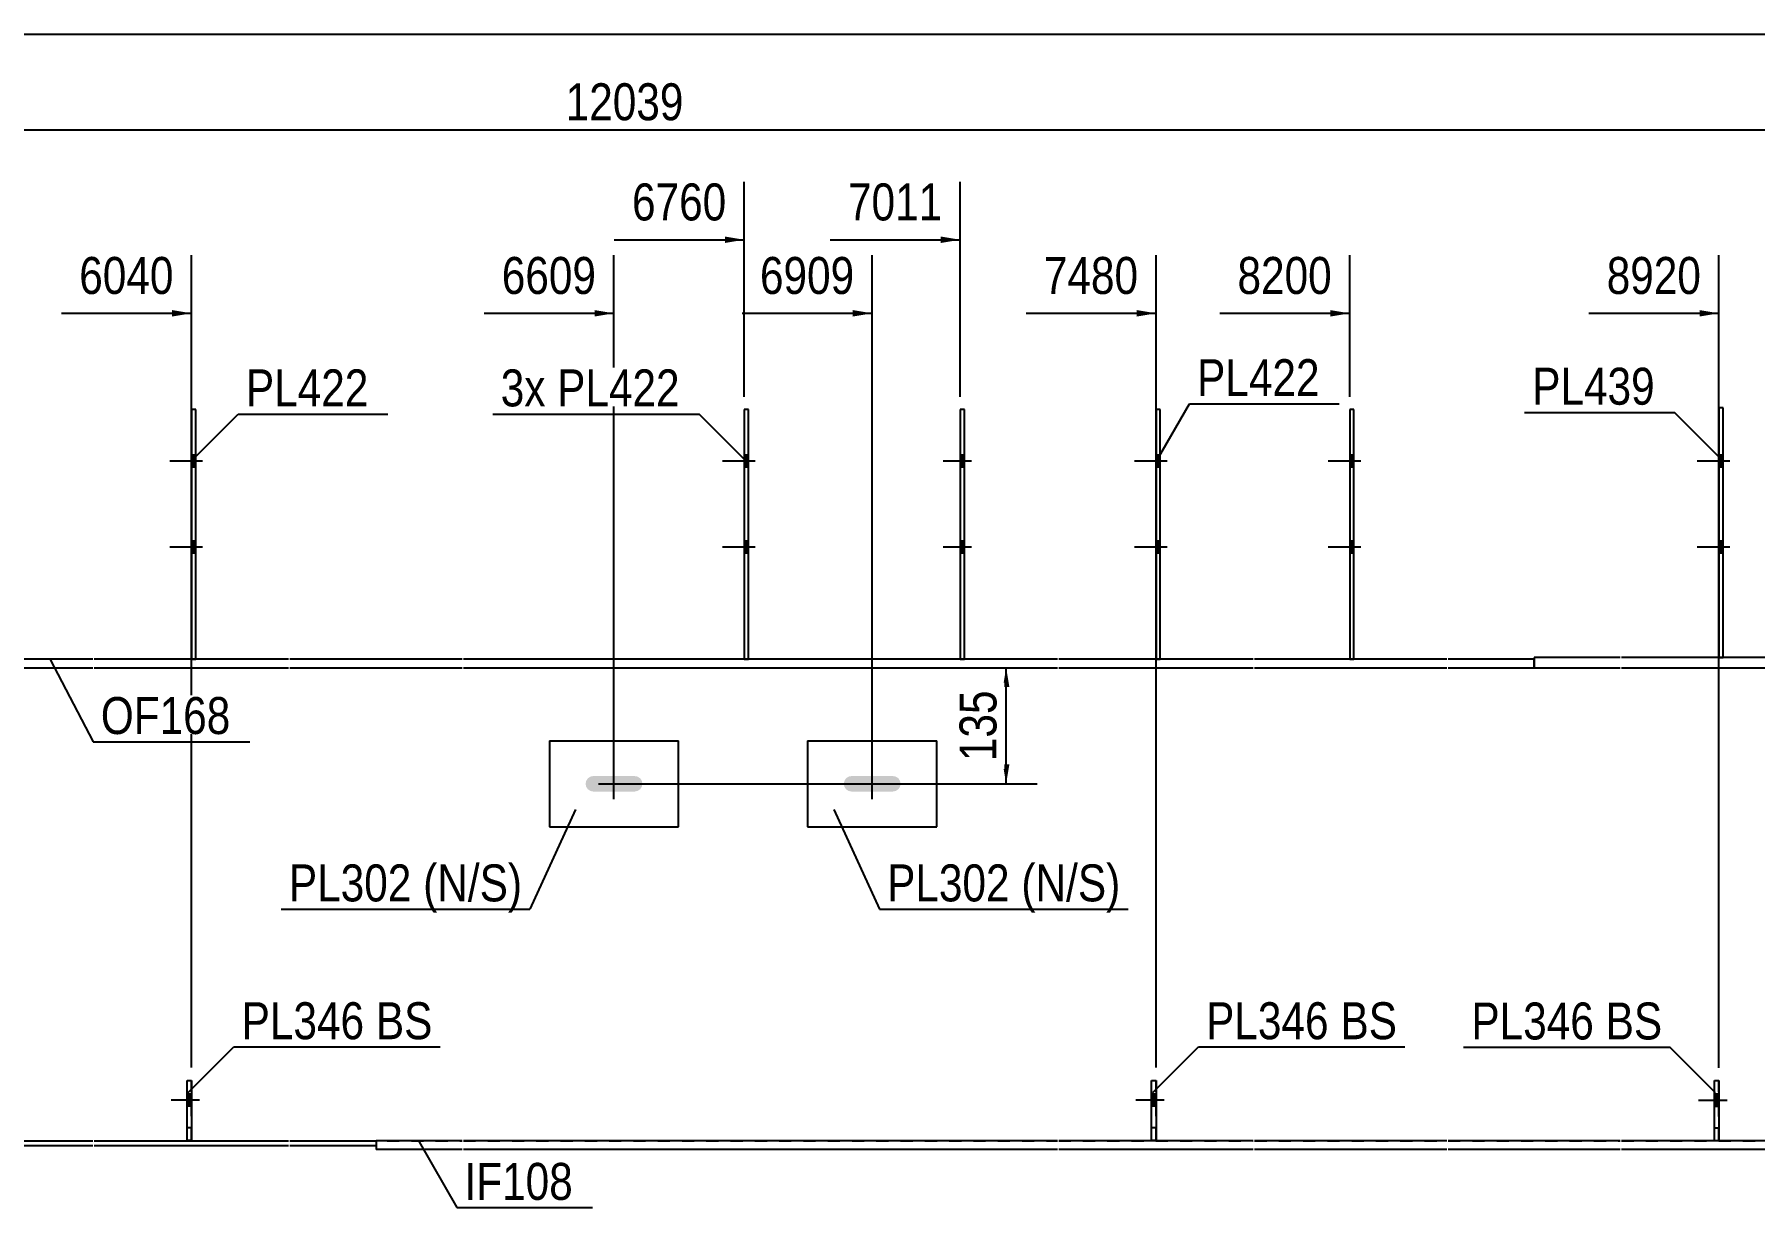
# Model space of a CAD drawing. Header units: millimetres. Extents: x -17 to 386, y -210 to 67.
# Drawn here: x 133.1 to 266.4, y -23.5 to 67.4 of the extents above; entities that cross this region are included whole.
import ezdxf

# ---------------------------------------------------------------- set-up
doc = ezdxf.new("R2010")
doc.units = ezdxf.units.MM
doc.linetypes.add('DXK_LINE_DOT1', pattern=[1.8814, 0.9407, -0.9407])
doc.linetypes.add('DXK_LINE_DOT2', pattern=[3.9198, 1.9599, -1.9599])
doc.styles.add('Arial Narrow', font='ARIALN.TTF', dxfattribs={"height": 0.2})

# ---------------------------------------------------------------- blocks, each defined once
blk = doc.blocks.new('Unknown-623557714-6463')
at = {"color": 5, "linetype": 'Continuous'}
blk.add_line((385.97, 67.4), (-14.03, 67.4), dxfattribs=at)
blk = doc.blocks.new('Part-623557714-1279 - 1214')
at = {"color": 2, "linetype": 'Continuous'}
for p, q in [((166.28, -18.33), (159.61, -18.33)), ((159.61, -18.33), (159.61, -19)), ((212.39, -18.33), (166.38, -18.33)), ((227.56, -18.33), (212.49, -18.33)), ((242.56, -18.33), (227.66, -18.33)), ((255.99, -18.33), (242.66, -18.33)), ((268.3, -18.33), (256.09, -18.33)), ((268.3, -18.33), (274.97, -18.8)), ((166.28, -19), (159.61, -19)), ((212.39, -19), (166.38, -19)), ((227.56, -19), (212.49, -19)), ((242.56, -19), (227.66, -19)), ((255.99, -19), (242.66, -19)), ((268.28, -19), (256.09, -19)), ((274.97, -19.47), (268.28, -19)), ((275.07, -19.3), (281.8, -19.77)), ((281.76, -20.44), (275.07, -19.97)), ((281.8, -19.77), (281.8, -19.77))]:
    blk.add_line(p, q, dxfattribs=at)
at = {"color": 7, "linetype": 'DXK_LINE_DOT1'}
blk.add_line((281.8, -19.77), (281.76, -20.44), dxfattribs=at)
blk = doc.blocks.new('Part-623557714-1301 - 1214')
at = {"color": 2, "linetype": 'Continuous'}
for p, q in [((219.69, -18.31), (219.69, -13.65)), ((219.69, -13.65), (220.03, -13.65)), ((220.03, -13.65), (220.03, -18.31)), ((220.03, -18.31), (219.69, -18.31))]:
    blk.add_line(p, q, dxfattribs=at)
blk = doc.blocks.new('Part-623557714-1240 - 1214')
at = {"color": 2, "linetype": 'Continuous'}
blk.add_line((84.55, 18.33), (84.55, -18.33), dxfattribs=at)
at = {"color": 7, "linetype": 'DXK_LINE_DOT1'}
for p, q in [((84.55, 18.33), (91.22, 18.33)), ((91.32, 18.33), (109.24, 18.33)), ((109.34, 18.33), (124.24, 18.33)), ((124.34, 18.33), (137.68, 18.33)), ((137.78, 18.33), (152.84, 18.33)), ((152.94, 18.33), (166.28, 18.33)), ((166.38, 18.33), (212.39, 18.33)), ((212.49, 18.33), (227.56, 18.33)), ((227.66, 18.33), (242.56, 18.33)), ((242.66, 18.33), (255.99, 18.33)), ((256.09, 18.33), (268.3, 18.33)), ((268.3, 18.33), (268.3, -18.33)), ((84.55, -18.33), (91.22, -18.33)), ((91.32, -18.33), (109.24, -18.33)), ((109.34, -18.33), (124.24, -18.33)), ((124.34, -18.33), (137.68, -18.33)), ((137.78, -18.33), (152.84, -18.33)), ((152.94, -18.33), (166.28, -18.33)), ((166.38, -18.33), (212.39, -18.33)), ((212.49, -18.33), (227.56, -18.33)), ((227.66, -18.33), (242.56, -18.33)), ((242.66, -18.33), (255.99, -18.33)), ((256.09, -18.33), (268.3, -18.33))]:
    blk.add_line(p, q, dxfattribs=at)
blk = doc.blocks.new('Part-623557714-1232 - 1214')
at = {"color": 2, "linetype": 'Continuous'}
for p, q in [((131.01, 19), (131.01, 18.33)), ((137.68, 19), (131.01, 19)), ((152.84, 19), (137.78, 19)), ((166.28, 19), (152.94, 19)), ((212.39, 19), (166.38, 19)), ((227.56, 19), (212.49, 19)), ((242.56, 19), (227.66, 19)), ((249.33, 19), (242.66, 19)), ((131.01, 18.33), (137.68, 18.33)), ((137.78, 18.33), (152.84, 18.33)), ((152.94, 18.33), (166.28, 18.33)), ((166.38, 18.33), (212.39, 18.33)), ((212.49, 18.33), (227.56, 18.33)), ((227.66, 18.33), (242.56, 18.33)), ((242.66, 18.33), (249.33, 18.33))]:
    blk.add_line(p, q, dxfattribs=at)
at = {"color": 7, "linetype": 'DXK_LINE_DOT1'}
blk.add_line((249.33, 18.33), (249.33, 19), dxfattribs=at)
blk = doc.blocks.new('Part-623557714-1305 - 1214')
at = {"color": 7, "linetype": 'DXK_LINE_DOT1'}
for p, q in [((263.29, -18.33), (263.29, -13.67)), ((263.29, -13.67), (263.63, -13.67)), ((263.63, -18.33), (263.63, -13.67)), ((263.29, -17.33), (263.63, -17.33))]:
    blk.add_line(p, q, dxfattribs=at)
blk = doc.blocks.new('Part-623557714-1234 - 1214')
at = {"color": 2, "linetype": 'Continuous'}
for p, q in [((97.98, -18.73), (97.98, -18.33)), ((97.98, -18.33), (109.24, -18.33)), ((109.34, -18.33), (124.24, -18.33)), ((124.34, -18.33), (137.68, -18.33)), ((137.78, -18.33), (152.84, -18.33)), ((152.94, -18.33), (159.61, -18.33)), ((159.61, -18.33), (159.61, -18.73)), ((109.24, -18.73), (97.98, -18.73)), ((124.24, -18.73), (109.34, -18.73)), ((137.68, -18.73), (124.34, -18.73)), ((152.84, -18.73), (137.78, -18.73)), ((159.61, -18.73), (152.94, -18.73))]:
    blk.add_line(p, q, dxfattribs=at)
blk = doc.blocks.new('Part-623557714-1298 - 1214')
at = {"color": 7, "linetype": 'DXK_LINE_DOT1'}
for p, q in [((219.69, -18.31), (219.69, -13.65)), ((219.69, -13.65), (220.03, -13.65)), ((220.03, -18.31), (220.03, -13.65)), ((219.69, -17.31), (220.03, -17.31)), ((220.03, -18.31), (219.69, -18.31))]:
    blk.add_line(p, q, dxfattribs=at)
blk = doc.blocks.new('Bolt-623557714-1362 - 1214')
at = {"color": 3, "linetype": 'DXK_LINE_DOT2'}
for p, q in [((220.66, -15.18), (218.46, -15.18)), ((220.03, -14.71), (219.69, -14.71)), ((220.03, -15.65), (219.69, -15.65))]:
    blk.add_line(p, q, dxfattribs=at)
blk = doc.blocks.new('Part-623557714-1241 - 1214')
at = {"color": 2, "linetype": 'Continuous'}
for p, q in [((249.33, 19.13), (249.33, 18.33)), ((255.99, 19.13), (249.33, 19.13)), ((274.97, 19.13), (256.09, 19.13)), ((288.47, 19.13), (275.07, 19.13)), ((303.47, 19.13), (288.57, 19.13)), ((318.64, 19.13), (303.57, 19.13)), ((333.64, 19.13), (318.74, 19.13)), ((356.49, 19.13), (333.74, 19.13)), ((356.49, 18.33), (356.49, 19.13)), ((249.33, 18.33), (255.99, 18.33)), ((256.09, 18.33), (274.97, 18.33)), ((275.07, 18.33), (288.47, 18.33)), ((288.57, 18.33), (303.47, 18.33)), ((303.57, 18.33), (318.64, 18.33)), ((318.74, 18.33), (333.64, 18.33)), ((333.74, 18.33), (356.49, 18.33))]:
    blk.add_line(p, q, dxfattribs=at)
blk = doc.blocks.new('Part-623557714-1296 - 1214')
at = {"color": 2, "linetype": 'Continuous'}
for p, q in [((205.19, 38.33), (204.86, 38.33)), ((204.86, 38.33), (204.86, 19)), ((205.19, 19), (205.19, 38.33))]:
    blk.add_line(p, q, dxfattribs=at)
at = {"color": 7, "linetype": 'DXK_LINE_DOT1'}
blk.add_line((204.86, 19), (205.19, 19), dxfattribs=at)
blk = doc.blocks.new('Bolt-623557714-1360 - 1214')
at = {"linetype": 'Continuous'}
for points in [[(205.19, 33.87), (205.19, 34.8), (204.86, 34.8), (204.86, 33.87)], [(205.19, 33.87), (205.19, 34.8), (204.86, 34.8), (204.86, 33.87)], [(205.19, 27.2), (205.19, 28.13), (204.86, 28.13), (204.86, 27.2)], [(205.19, 27.2), (205.19, 28.13), (204.86, 28.13), (204.86, 27.2)]]:
    blk.add_hatch(color=3, dxfattribs=at).paths.add_polyline_path(points)
at = {"color": 3, "linetype": 'Continuous'}
for p, q in [((205.19, 34.8), (204.86, 34.8)), ((205.19, 34.8), (204.86, 34.8)), ((205.73, 34.33), (203.53, 34.33)), ((205.73, 34.33), (203.53, 34.33)), ((205.19, 33.87), (204.86, 33.87)), ((205.19, 33.87), (204.86, 33.87)), ((205.19, 28.13), (204.86, 28.13)), ((205.19, 28.13), (204.86, 28.13)), ((205.73, 27.67), (203.53, 27.67)), ((205.73, 27.67), (203.53, 27.67)), ((205.19, 27.2), (204.86, 27.2)), ((205.19, 27.2), (204.86, 27.2))]:
    blk.add_line(p, q, dxfattribs=at)
blk = doc.blocks.new('Part-623557714-1258 - 1214')
at = {"color": 2, "linetype": 'Continuous'}
for p, q in [((193.04, 12.67), (203.04, 12.67)), ((193.04, 12.67), (193.04, 6)), ((203.04, 6), (203.04, 12.67)), ((193.04, 6), (203.04, 6))]:
    blk.add_line(p, q, dxfattribs=at)
blk = doc.blocks.new('Part-623557714-1259 - 1214')
at = {"color": 2, "linetype": 'Continuous'}
for p, q in [((173.04, 12.67), (183.04, 12.67)), ((173.04, 12.67), (173.04, 6)), ((183.04, 6), (183.04, 12.67)), ((173.04, 6), (183.04, 6))]:
    blk.add_line(p, q, dxfattribs=at)
blk = doc.blocks.new('Part-623557714-1270 - 1214')
at = {"color": 2, "linetype": 'Continuous'}
for p, q in [((145.64, 38.33), (145.31, 38.33)), ((145.31, 38.33), (145.31, 19)), ((145.64, 19), (145.64, 38.33))]:
    blk.add_line(p, q, dxfattribs=at)
at = {"color": 7, "linetype": 'DXK_LINE_DOT1'}
blk.add_line((145.31, 19), (145.64, 19), dxfattribs=at)
blk = doc.blocks.new('Bolt-623557714-1320 - 1214')
at = {"linetype": 'Continuous'}
blk.add_hatch(color=3, dxfattribs=at).paths.add_polyline_path([(200.07, 8.91), (200.2, 9.1), (200.24, 9.33), (200.2, 9.56), (200.07, 9.76), (199.87, 9.89), (199.64, 9.93), (196.44, 9.93), (196.21, 9.89), (196.02, 9.76), (195.89, 9.56), (195.84, 9.33), (195.89, 9.1), (196.02, 8.91), (196.21, 8.78), (196.44, 8.73), (199.64, 8.73), (199.87, 8.78)])
at = {"color": 3, "linetype": 'Continuous'}
for p, q in [((196.84, 9.33), (199.24, 9.33)), ((198.04, 8.13), (198.04, 10.53))]:
    blk.add_line(p, q, dxfattribs=at)
blk = doc.blocks.new('Part-623557714-1273 - 1214')
at = {"color": 2, "linetype": 'Continuous'}
for p, q in [((235.36, 38.33), (235.03, 38.33)), ((235.03, 38.33), (235.03, 19)), ((235.36, 19), (235.36, 38.33))]:
    blk.add_line(p, q, dxfattribs=at)
at = {"color": 7, "linetype": 'DXK_LINE_DOT1'}
blk.add_line((235.03, 19), (235.36, 19), dxfattribs=at)
blk = doc.blocks.new('Bolt-623557714-1339 - 1214')
at = {"linetype": 'Continuous'}
for points in [[(145.64, 33.87), (145.64, 34.8), (145.31, 34.8), (145.31, 33.87)], [(145.64, 33.87), (145.64, 34.8), (145.31, 34.8), (145.31, 33.87)], [(145.64, 27.2), (145.64, 28.13), (145.31, 28.13), (145.31, 27.2)], [(145.64, 27.2), (145.64, 28.13), (145.31, 28.13), (145.31, 27.2)]]:
    blk.add_hatch(color=3, dxfattribs=at).paths.add_polyline_path(points)
at = {"color": 3, "linetype": 'Continuous'}
for p, q in [((145.64, 34.8), (145.31, 34.8)), ((145.64, 34.8), (145.31, 34.8)), ((146.18, 34.33), (143.64, 34.33)), ((146.18, 34.33), (143.64, 34.33)), ((145.64, 33.87), (145.31, 33.87)), ((145.64, 33.87), (145.31, 33.87)), ((145.64, 28.13), (145.31, 28.13)), ((145.64, 28.13), (145.31, 28.13)), ((146.18, 27.67), (143.64, 27.67)), ((146.18, 27.67), (143.64, 27.67)), ((145.64, 27.2), (145.31, 27.2)), ((145.64, 27.2), (145.31, 27.2))]:
    blk.add_line(p, q, dxfattribs=at)
blk = doc.blocks.new('Bolt-623557714-1346 - 1214')
at = {"color": 3, "linetype": 'DXK_LINE_DOT2'}
for p, q in [((145.94, -15.18), (143.74, -15.18)), ((145.31, -14.71), (144.98, -14.71)), ((145.31, -15.65), (144.98, -15.65))]:
    blk.add_line(p, q, dxfattribs=at)
blk = doc.blocks.new('Part-623557714-1282 - 1214')
at = {"color": 7, "linetype": 'DXK_LINE_DOT1'}
for p, q in [((144.98, -18.31), (144.98, -13.65)), ((144.98, -13.65), (145.31, -13.65)), ((145.31, -18.31), (145.31, -13.65)), ((144.98, -17.31), (145.31, -17.31)), ((145.31, -18.31), (144.98, -18.31))]:
    blk.add_line(p, q, dxfattribs=at)
blk = doc.blocks.new('Bolt-623557714-1349 - 1214')
at = {"linetype": 'Continuous'}
blk.add_hatch(color=3, dxfattribs=at).paths.add_polyline_path([(145.31, -15.65), (145.31, -14.71), (144.98, -14.71), (144.98, -15.65)])
at = {"color": 3, "linetype": 'Continuous'}
for p, q in [((145.94, -15.18), (143.74, -15.18)), ((145.31, -14.71), (144.98, -14.71)), ((145.31, -15.65), (144.98, -15.65))]:
    blk.add_line(p, q, dxfattribs=at)
blk = doc.blocks.new('Part-623557714-1285 - 1214')
at = {"color": 2, "linetype": 'Continuous'}
for p, q in [((144.98, -18.31), (144.98, -13.65)), ((144.98, -13.65), (145.31, -13.65)), ((145.31, -13.65), (145.31, -18.31)), ((145.31, -18.31), (144.98, -18.31))]:
    blk.add_line(p, q, dxfattribs=at)
blk = doc.blocks.new('Bolt-623557714-1358 - 1214')
at = {"linetype": 'Continuous'}
for points in [[(188.46, 33.87), (188.46, 34.8), (188.13, 34.8), (188.13, 33.87)], [(188.46, 33.87), (188.46, 34.8), (188.13, 34.8), (188.13, 33.87)], [(188.46, 27.2), (188.46, 28.13), (188.13, 28.13), (188.13, 27.2)], [(188.46, 27.2), (188.46, 28.13), (188.13, 28.13), (188.13, 27.2)]]:
    blk.add_hatch(color=3, dxfattribs=at).paths.add_polyline_path(points)
at = {"color": 3, "linetype": 'Continuous'}
for p, q in [((188.46, 34.8), (188.13, 34.8)), ((188.46, 34.8), (188.13, 34.8)), ((188.99, 34.33), (186.46, 34.33)), ((188.99, 34.33), (186.46, 34.33)), ((188.46, 33.87), (188.13, 33.87)), ((188.46, 33.87), (188.13, 33.87)), ((188.46, 28.13), (188.13, 28.13)), ((188.46, 28.13), (188.13, 28.13)), ((188.99, 27.67), (186.46, 27.67)), ((188.99, 27.67), (186.46, 27.67)), ((188.46, 27.2), (188.13, 27.2)), ((188.46, 27.2), (188.13, 27.2))]:
    blk.add_line(p, q, dxfattribs=at)
blk = doc.blocks.new('Part-623557714-1294 - 1214')
at = {"color": 2, "linetype": 'Continuous'}
for p, q in [((188.46, 38.33), (188.13, 38.33)), ((188.13, 38.33), (188.13, 19)), ((188.46, 19), (188.46, 38.33))]:
    blk.add_line(p, q, dxfattribs=at)
at = {"color": 7, "linetype": 'DXK_LINE_DOT1'}
blk.add_line((188.13, 19), (188.46, 19), dxfattribs=at)
blk = doc.blocks.new('Part-623557714-1297 - 1214')
at = {"color": 2, "linetype": 'Continuous'}
for p, q in [((220.36, 38.33), (220.03, 38.33)), ((220.03, 38.33), (220.03, 19)), ((220.36, 19), (220.36, 38.33))]:
    blk.add_line(p, q, dxfattribs=at)
at = {"color": 7, "linetype": 'DXK_LINE_DOT1'}
blk.add_line((220.03, 19), (220.36, 19), dxfattribs=at)
blk = doc.blocks.new('Part-623557714-1304 - 1214')
at = {"color": 2, "linetype": 'Continuous'}
for p, q in [((263.96, 38.47), (263.63, 38.47)), ((263.63, 38.47), (263.63, 19.13)), ((263.96, 19.13), (263.96, 38.47))]:
    blk.add_line(p, q, dxfattribs=at)
at = {"color": 7, "linetype": 'DXK_LINE_DOT1'}
blk.add_line((263.63, 19.13), (263.96, 19.13), dxfattribs=at)
blk = doc.blocks.new('Part-623557714-1308 - 1214')
at = {"color": 2, "linetype": 'Continuous'}
for p, q in [((263.29, -18.33), (263.29, -13.67)), ((263.29, -13.67), (263.63, -13.67)), ((263.63, -13.67), (263.63, -18.33))]:
    blk.add_line(p, q, dxfattribs=at)
blk = doc.blocks.new('Bolt-623557714-1321 - 1214')
at = {"linetype": 'Continuous'}
blk.add_hatch(color=3, dxfattribs=at).paths.add_polyline_path([(180.07, 8.91), (180.2, 9.1), (180.24, 9.33), (180.2, 9.56), (180.07, 9.76), (179.87, 9.89), (179.64, 9.93), (176.44, 9.93), (176.21, 9.89), (176.02, 9.76), (175.89, 9.56), (175.84, 9.33), (175.89, 9.1), (176.02, 8.91), (176.21, 8.78), (176.44, 8.73), (179.64, 8.73), (179.87, 8.78)])
at = {"color": 3, "linetype": 'Continuous'}
for p, q in [((176.84, 9.33), (179.24, 9.33)), ((178.04, 8.13), (178.04, 10.53))]:
    blk.add_line(p, q, dxfattribs=at)
blk = doc.blocks.new('Bolt-623557714-1342 - 1214')
at = {"linetype": 'Continuous'}
for points in [[(235.36, 33.87), (235.36, 34.8), (235.03, 34.8), (235.03, 33.87)], [(235.36, 33.87), (235.36, 34.8), (235.03, 34.8), (235.03, 33.87)], [(235.36, 27.2), (235.36, 28.13), (235.03, 28.13), (235.03, 27.2)], [(235.36, 27.2), (235.36, 28.13), (235.03, 28.13), (235.03, 27.2)]]:
    blk.add_hatch(color=3, dxfattribs=at).paths.add_polyline_path(points)
at = {"color": 3, "linetype": 'Continuous'}
for p, q in [((235.36, 34.8), (235.03, 34.8)), ((235.36, 34.8), (235.03, 34.8)), ((235.89, 34.33), (233.36, 34.33)), ((235.89, 34.33), (233.36, 34.33)), ((235.36, 33.87), (235.03, 33.87)), ((235.36, 33.87), (235.03, 33.87)), ((235.36, 28.13), (235.03, 28.13)), ((235.36, 28.13), (235.03, 28.13)), ((235.89, 27.67), (233.36, 27.67)), ((235.89, 27.67), (233.36, 27.67)), ((235.36, 27.2), (235.03, 27.2)), ((235.36, 27.2), (235.03, 27.2))]:
    blk.add_line(p, q, dxfattribs=at)
blk = doc.blocks.new('Bolt-623557714-1361 - 1214')
at = {"linetype": 'Continuous'}
for points in [[(220.36, 33.87), (220.36, 34.8), (220.03, 34.8), (220.03, 33.87)], [(220.36, 33.87), (220.36, 34.8), (220.03, 34.8), (220.03, 33.87)], [(220.36, 27.2), (220.36, 28.13), (220.03, 28.13), (220.03, 27.2)], [(220.36, 27.2), (220.36, 28.13), (220.03, 28.13), (220.03, 27.2)]]:
    blk.add_hatch(color=3, dxfattribs=at).paths.add_polyline_path(points)
at = {"color": 3, "linetype": 'Continuous'}
for p, q in [((220.36, 34.8), (220.03, 34.8)), ((220.36, 34.8), (220.03, 34.8)), ((220.89, 34.33), (218.36, 34.33)), ((220.89, 34.33), (218.36, 34.33)), ((220.36, 33.87), (220.03, 33.87)), ((220.36, 33.87), (220.03, 33.87)), ((220.36, 28.13), (220.03, 28.13)), ((220.36, 28.13), (220.03, 28.13)), ((220.89, 27.67), (218.36, 27.67)), ((220.89, 27.67), (218.36, 27.67)), ((220.36, 27.2), (220.03, 27.2)), ((220.36, 27.2), (220.03, 27.2))]:
    blk.add_line(p, q, dxfattribs=at)
blk = doc.blocks.new('Bolt-623557714-1365 - 1214')
at = {"linetype": 'Continuous'}
blk.add_hatch(color=3, dxfattribs=at).paths.add_polyline_path([(220.03, -15.65), (220.03, -14.71), (219.69, -14.71), (219.69, -15.65)])
at = {"color": 3, "linetype": 'Continuous'}
for p, q in [((220.66, -15.18), (218.46, -15.18)), ((220.03, -14.71), (219.69, -14.71)), ((220.03, -15.65), (219.69, -15.65))]:
    blk.add_line(p, q, dxfattribs=at)
blk = doc.blocks.new('Bolt-623557714-1368 - 1214')
at = {"linetype": 'Continuous'}
for points in [[(263.96, 33.87), (263.96, 34.8), (263.63, 34.8), (263.63, 33.87)], [(263.96, 33.87), (263.96, 34.8), (263.63, 34.8), (263.63, 33.87)], [(263.96, 27.2), (263.96, 28.13), (263.63, 28.13), (263.63, 27.2)], [(263.96, 27.2), (263.96, 28.13), (263.63, 28.13), (263.63, 27.2)]]:
    blk.add_hatch(color=3, dxfattribs=at).paths.add_polyline_path(points)
at = {"color": 3, "linetype": 'Continuous'}
for p, q in [((263.96, 34.8), (263.63, 34.8)), ((263.96, 34.8), (263.63, 34.8)), ((264.49, 34.33), (261.96, 34.33)), ((264.49, 34.33), (261.96, 34.33)), ((263.96, 33.87), (263.63, 33.87)), ((263.96, 33.87), (263.63, 33.87)), ((263.96, 28.13), (263.63, 28.13)), ((263.96, 28.13), (263.63, 28.13)), ((264.49, 27.67), (261.96, 27.67)), ((264.49, 27.67), (261.96, 27.67)), ((263.96, 27.2), (263.63, 27.2)), ((263.96, 27.2), (263.63, 27.2))]:
    blk.add_line(p, q, dxfattribs=at)
blk = doc.blocks.new('Bolt-623557714-1369 - 1214')
at = {"color": 3, "linetype": 'DXK_LINE_DOT2'}
for p, q in [((264.26, -15.2), (262.06, -15.2)), ((263.63, -14.73), (263.29, -14.73)), ((263.63, -15.67), (263.29, -15.67))]:
    blk.add_line(p, q, dxfattribs=at)
blk = doc.blocks.new('Bolt-623557714-1372 - 1214')
at = {"linetype": 'Continuous'}
blk.add_hatch(color=3, dxfattribs=at).paths.add_polyline_path([(263.63, -15.67), (263.63, -14.73), (263.29, -14.73), (263.29, -15.67)])
at = {"color": 3, "linetype": 'Continuous'}
for p, q in [((264.26, -15.2), (262.06, -15.2)), ((263.63, -14.73), (263.29, -14.73)), ((263.63, -15.67), (263.29, -15.67))]:
    blk.add_line(p, q, dxfattribs=at)
blk = doc.blocks.new('StraightDimension-623557714-11534 - 1214')
at = {"linetype": 'Continuous'}
blk.add_hatch(color=7, dxfattribs=at).paths.add_polyline_path([(203.36, 51.74), (204.86, 51.49), (203.36, 51.24)])
at = {"color": 7, "linetype": 'Continuous'}
for p, q in [((204.86, 39.33), (204.86, 55.99)), ((194.8, 51.49), (204.86, 51.49))]:
    blk.add_line(p, q, dxfattribs=at)
at = {"color": 0}
blk.add_wipeout([(204.08, 52.39), (204.08, 56.59), (195.57, 56.59), (195.57, 52.39)], dxfattribs=at)
at = {"color": 3, "style": 'Arial Narrow'}
blk.add_text('7011', height=2.863, dxfattribs=at).set_placement((196.17, 52.99))
blk = doc.blocks.new('StraightDimension-623557714-11537 - 1214')
at = {"linetype": 'Continuous'}
blk.add_hatch(color=7, dxfattribs=at).paths.add_polyline_path([(176.54, 46.04), (178.04, 45.79), (176.54, 45.54)])
at = {"color": 7, "linetype": 'Continuous'}
for p, q in [((178.04, 10.33), (178.04, 50.29)), ((167.98, 45.79), (178.04, 45.79))]:
    blk.add_line(p, q, dxfattribs=at)
at = {"color": 0}
blk.add_wipeout([(177.27, 46.69), (177.27, 50.89), (168.75, 50.89), (168.75, 46.69)], dxfattribs=at)
at = {"color": 3, "style": 'Arial Narrow'}
blk.add_text('6609', height=2.863, dxfattribs=at).set_placement((169.35, 47.29))
blk = doc.blocks.new('StraightDimension-623557714-11535 - 1214')
at = {"linetype": 'Continuous'}
blk.add_hatch(color=7, dxfattribs=at).paths.add_polyline_path([(196.54, 46.04), (198.04, 45.79), (196.54, 45.54)])
at = {"color": 7, "linetype": 'Continuous'}
for p, q in [((198.04, 10.33), (198.04, 50.29)), ((187.98, 45.79), (198.04, 45.79))]:
    blk.add_line(p, q, dxfattribs=at)
at = {"color": 0}
blk.add_wipeout([(197.27, 46.69), (197.27, 50.89), (188.75, 50.89), (188.75, 46.69)], dxfattribs=at)
at = {"color": 3, "style": 'Arial Narrow'}
blk.add_text('6909', height=2.863, dxfattribs=at).set_placement((189.35, 47.29))
blk = doc.blocks.new('StraightDimension-623557714-8209 - 1214')
at = {"color": 7, "linetype": 'Continuous'}
blk.add_line((-1.33, 60), (359.06, 60), dxfattribs=at)
at = {"color": 0}
blk.add_wipeout([(184.04, 60.15), (184.04, 64.35), (173.7, 64.35), (173.7, 60.15)], dxfattribs=at)
at = {"color": 3, "style": 'Arial Narrow'}
blk.add_text('12039', height=2.863, dxfattribs=at).set_placement((174.3, 60.75))
blk = doc.blocks.new('StraightDimension-623557714-11531 - 1214')
at = {"linetype": 'Continuous'}
blk.add_hatch(color=7, dxfattribs=at).paths.add_polyline_path([(262.13, 46.04), (263.63, 45.79), (262.13, 45.54)])
at = {"color": 7, "linetype": 'Continuous'}
for p, q in [((263.63, -12.67), (263.63, 50.29)), ((253.56, 45.79), (263.63, 45.79))]:
    blk.add_line(p, q, dxfattribs=at)
at = {"color": 0}
blk.add_wipeout([(262.85, 46.69), (262.85, 50.89), (254.34, 50.89), (254.34, 46.69)], dxfattribs=at)
at = {"color": 3, "style": 'Arial Narrow'}
blk.add_text('8920', height=2.863, dxfattribs=at).set_placement((254.94, 47.29))
blk = doc.blocks.new('StraightDimension-623557714-11532 - 1214')
at = {"linetype": 'Continuous'}
blk.add_hatch(color=7, dxfattribs=at).paths.add_polyline_path([(233.53, 46.04), (235.03, 45.79), (233.53, 45.54)])
at = {"color": 7, "linetype": 'Continuous'}
for p, q in [((235.03, 39.33), (235.03, 50.29)), ((224.96, 45.79), (235.03, 45.79))]:
    blk.add_line(p, q, dxfattribs=at)
at = {"color": 0}
blk.add_wipeout([(234.25, 46.69), (234.25, 50.89), (225.74, 50.89), (225.74, 46.69)], dxfattribs=at)
at = {"color": 3, "style": 'Arial Narrow'}
blk.add_text('8200', height=2.863, dxfattribs=at).set_placement((226.34, 47.29))
blk = doc.blocks.new('StraightDimension-623557714-11533 - 1214')
at = {"linetype": 'Continuous'}
blk.add_hatch(color=7, dxfattribs=at).paths.add_polyline_path([(218.53, 46.04), (220.03, 45.79), (218.53, 45.54)])
at = {"color": 7, "linetype": 'Continuous'}
for p, q in [((220.03, -12.65), (220.03, 50.29)), ((209.96, 45.79), (220.03, 45.79))]:
    blk.add_line(p, q, dxfattribs=at)
at = {"color": 0}
blk.add_wipeout([(219.25, 46.69), (219.25, 50.89), (210.74, 50.89), (210.74, 46.69)], dxfattribs=at)
at = {"color": 3, "style": 'Arial Narrow'}
blk.add_text('7480', height=2.863, dxfattribs=at).set_placement((211.34, 47.29))
blk = doc.blocks.new('StraightDimension-623557714-11536 - 1214')
at = {"linetype": 'Continuous'}
blk.add_hatch(color=7, dxfattribs=at).paths.add_polyline_path([(186.63, 51.74), (188.13, 51.49), (186.63, 51.24)])
at = {"color": 7, "linetype": 'Continuous'}
for p, q in [((188.13, 39.33), (188.13, 55.99)), ((178.06, 51.49), (188.13, 51.49))]:
    blk.add_line(p, q, dxfattribs=at)
at = {"color": 0}
blk.add_wipeout([(187.35, 52.39), (187.35, 56.59), (178.84, 56.59), (178.84, 52.39)], dxfattribs=at)
at = {"color": 3, "style": 'Arial Narrow'}
blk.add_text('6760', height=2.863, dxfattribs=at).set_placement((179.44, 52.99))
blk = doc.blocks.new('StraightDimension-623557714-11538 - 1214')
at = {"linetype": 'Continuous'}
blk.add_hatch(color=7, dxfattribs=at).paths.add_polyline_path([(143.81, 46.04), (145.31, 45.79), (143.81, 45.54)])
at = {"color": 7, "linetype": 'Continuous'}
for p, q in [((145.31, -12.65), (145.31, 50.29)), ((135.25, 45.79), (145.31, 45.79))]:
    blk.add_line(p, q, dxfattribs=at)
at = {"color": 0}
blk.add_wipeout([(144.53, 46.69), (144.53, 50.89), (136.02, 50.89), (136.02, 46.69)], dxfattribs=at)
at = {"color": 3, "style": 'Arial Narrow'}
blk.add_text('6040', height=2.863, dxfattribs=at).set_placement((136.62, 47.29))
blk = doc.blocks.new('StraightDimension-623557714-11929 - 1214')
at = {"linetype": 'Continuous'}
for points in [[(208.17, 16.83), (208.42, 18.33), (208.67, 16.83)], [(208.67, 10.83), (208.42, 9.33), (208.17, 10.83)]]:
    blk.add_hatch(color=7, dxfattribs=at).paths.add_polyline_path(points)
at = {"color": 7, "linetype": 'Continuous'}
for p, q in [((204.17, 18.33), (210.82, 18.33)), ((208.42, 9.33), (208.42, 18.33)), ((179.04, 9.33), (210.82, 9.33))]:
    blk.add_line(p, q, dxfattribs=at)
at = {"color": 0}
blk.add_wipeout([(208.27, 17.18), (204.07, 17.18), (204.07, 10.49), (208.27, 10.49)], dxfattribs=at)
at = {"color": 3, "style": 'Arial Narrow'}
blk.add_text('135', height=2.863, rotation=90.0002, dxfattribs=at).set_placement((207.67, 11.09))
blk = doc.blocks.new('MarkSet-623557714-6987 - 1214')
at = {"color": 0}
for points in [[(158.7, -10.46), (158.7, -7.46), (149.2, -7.46), (149.2, -10.46)], [(163.98, -10.46), (163.98, -7.46), (159.6, -7.46), (159.6, -10.46)]]:
    blk.add_wipeout(points, dxfattribs=at)
for points in [[(158.7, -10.46), (158.7, -7.46), (149.2, -7.46), (149.2, -10.46)], [(163.98, -10.46), (163.98, -7.46), (159.6, -7.46), (159.6, -10.46)]]:
    blk.add_wipeout(points, dxfattribs=at)
at = {"color": 7, "linetype": 'Continuous'}
for p, q in [((145.06, -14.6), (148.6, -11.06)), ((148.6, -11.06), (164.58, -11.06))]:
    blk.add_line(p, q, dxfattribs=at)
at = {"color": 3, "style": 'Arial Narrow'}
for s, p in [('PL346', (149.2, -10.46)), ('BS', (159.6, -10.46))]:
    blk.add_text(s, height=2.863, dxfattribs=at).set_placement(p)
blk = doc.blocks.new('MarkSet-623557714-6998 - 1214')
at = {"color": 0}
for points in [[(233.42, -10.46), (233.42, -7.46), (223.91, -7.46), (223.91, -10.46)], [(238.7, -10.46), (238.7, -7.46), (234.32, -7.46), (234.32, -10.46)]]:
    blk.add_wipeout(points, dxfattribs=at)
for points in [[(233.42, -10.46), (233.42, -7.46), (223.91, -7.46), (223.91, -10.46)], [(238.7, -10.46), (238.7, -7.46), (234.32, -7.46), (234.32, -10.46)]]:
    blk.add_wipeout(points, dxfattribs=at)
at = {"color": 7, "linetype": 'Continuous'}
for p, q in [((219.78, -14.6), (223.31, -11.06)), ((223.31, -11.06), (239.3, -11.06))]:
    blk.add_line(p, q, dxfattribs=at)
at = {"color": 3, "style": 'Arial Narrow'}
for s, p in [('PL346', (223.91, -10.46)), ('BS', (234.32, -10.46))]:
    blk.add_text(s, height=2.863, dxfattribs=at).set_placement(p)
blk = doc.blocks.new('MarkSet-623557714-7009 - 1214')
at = {"color": 0}
for points in [[(253.96, -10.48), (253.96, -7.48), (244.46, -7.48), (244.46, -10.48)], [(259.24, -10.48), (259.24, -7.48), (254.86, -7.48), (254.86, -10.48)]]:
    blk.add_wipeout(points, dxfattribs=at)
for points in [[(253.96, -10.48), (253.96, -7.48), (244.46, -7.48), (244.46, -10.48)], [(259.24, -10.48), (259.24, -7.48), (254.86, -7.48), (254.86, -10.48)]]:
    blk.add_wipeout(points, dxfattribs=at)
at = {"color": 7, "linetype": 'Continuous'}
for p in [(243.86, -11.08), (263.38, -14.62)]:
    blk.add_line(p, (259.84, -11.08), dxfattribs=at)
at = {"color": 3, "style": 'Arial Narrow'}
for s, p in [('PL346', (244.46, -10.48)), ('BS', (254.86, -10.48))]:
    blk.add_text(s, height=2.863, dxfattribs=at).set_placement(p)
blk = doc.blocks.new('MarkSet-623557714-7023 - 1214')
at = {"color": 7, "linetype": 'Continuous'}
blk.add_line((188.18, 34.44), (184.64, 37.98), dxfattribs=at)
at = {"color": 0}
for points in [[(172.74, 38.58), (172.74, 41.58), (169.27, 41.58), (169.27, 38.58)], [(183.14, 38.58), (183.14, 41.58), (173.64, 41.58), (173.64, 38.58)]]:
    blk.add_wipeout(points, dxfattribs=at)
for points in [[(172.74, 38.58), (172.74, 41.58), (169.27, 41.58), (169.27, 38.58)], [(183.14, 38.58), (183.14, 41.58), (173.64, 41.58), (173.64, 38.58)]]:
    blk.add_wipeout(points, dxfattribs=at)
at = {"color": 7, "linetype": 'Continuous'}
blk.add_line((168.67, 37.98), (184.64, 37.98), dxfattribs=at)
at = {"color": 3, "style": 'Arial Narrow'}
for s, p in [('3x', (169.27, 38.58)), ('PL422', (173.64, 38.58))]:
    blk.add_text(s, height=2.863, dxfattribs=at).set_placement(p)
blk = doc.blocks.new('Mark-623557714-7058 - 1214')
at = {"color": 0}
blk.add_wipeout([(148.34, 13.19), (148.34, 16.19), (138.29, 16.19), (138.29, 13.19)], dxfattribs=at)
blk.add_wipeout([(148.34, 13.19), (148.34, 16.19), (138.29, 16.19), (138.29, 13.19)], dxfattribs=at)
at = {"color": 7, "linetype": 'Continuous'}
for p, q in [((134.36, 18.96), (137.69, 12.59)), ((137.69, 12.59), (149.84, 12.59))]:
    blk.add_line(p, q, dxfattribs=at)
at = {"color": 3, "style": 'Arial Narrow'}
blk.add_text('OF168', height=2.863, dxfattribs=at).set_placement((138.29, 13.19))
blk = doc.blocks.new('Mark-623557714-7094 - 1214')
at = {"color": 0}
for points in [[(208.7, 0.22), (208.7, 3.22), (199.2, 3.22), (199.2, 0.22)], [(217.27, 0.22), (217.27, 3.22), (209.6, 3.22), (209.6, 0.22)]]:
    blk.add_wipeout(points, dxfattribs=at)
for points in [[(208.7, 0.22), (208.7, 3.22), (199.2, 3.22), (199.2, 0.22)], [(217.27, 0.22), (217.27, 3.22), (209.6, 3.22), (209.6, 0.22)]]:
    blk.add_wipeout(points, dxfattribs=at)
at = {"color": 7, "linetype": 'Continuous'}
for p, q in [((195.06, 7.35), (198.6, -0.38)), ((198.6, -0.38), (217.87, -0.38))]:
    blk.add_line(p, q, dxfattribs=at)
at = {"color": 3, "style": 'Arial Narrow'}
for s, p in [('PL302', (199.2, 0.22)), ('(N/', (209.6, 0.22)), ('S)', (213.98, 0.22))]:
    blk.add_text(s, height=2.863, dxfattribs=at).set_placement(p)
blk = doc.blocks.new('Mark-623557714-7097 - 1214')
at = {"color": 0}
for points in [[(162.36, 0.22), (162.36, 3.22), (152.86, 3.22), (152.86, 0.22)], [(170.93, 0.22), (170.93, 3.22), (163.26, 3.22), (163.26, 0.22)]]:
    blk.add_wipeout(points, dxfattribs=at)
for points in [[(162.36, 0.22), (162.36, 3.22), (152.86, 3.22), (152.86, 0.22)], [(170.93, 0.22), (170.93, 3.22), (163.26, 3.22), (163.26, 0.22)]]:
    blk.add_wipeout(points, dxfattribs=at)
at = {"color": 7, "linetype": 'Continuous'}
for p in [(175.06, 7.35), (152.26, -0.38)]:
    blk.add_line(p, (171.53, -0.38), dxfattribs=at)
at = {"color": 3, "style": 'Arial Narrow'}
for s, p in [('PL302', (152.86, 0.22)), ('(N/', (163.26, 0.22)), ('S)', (167.64, 0.22))]:
    blk.add_text(s, height=2.863, dxfattribs=at).set_placement(p)
blk = doc.blocks.new('Mark-623557714-7118 - 1214')
at = {"color": 0}
blk.add_wipeout([(159.03, 38.58), (159.03, 41.58), (149.53, 41.58), (149.53, 38.58)], dxfattribs=at)
blk.add_wipeout([(159.03, 38.58), (159.03, 41.58), (149.53, 41.58), (149.53, 38.58)], dxfattribs=at)
at = {"color": 7, "linetype": 'Continuous'}
for p, q in [((145.39, 34.44), (148.93, 37.98)), ((148.93, 37.98), (160.53, 37.98))]:
    blk.add_line(p, q, dxfattribs=at)
at = {"color": 3, "style": 'Arial Narrow'}
blk.add_text('PL422', height=2.863, dxfattribs=at).set_placement((149.53, 38.58))
blk = doc.blocks.new('Mark-623557714-7130 - 1214')
at = {"color": 0}
blk.add_wipeout([(174.87, -22.91), (174.87, -19.91), (166.46, -19.91), (166.46, -22.91)], dxfattribs=at)
blk.add_wipeout([(174.87, -22.91), (174.87, -19.91), (166.46, -19.91), (166.46, -22.91)], dxfattribs=at)
at = {"color": 7, "linetype": 'Continuous'}
for p, q in [((162.96, -18.4), (165.86, -23.51)), ((165.86, -23.51), (176.37, -23.51))]:
    blk.add_line(p, q, dxfattribs=at)
at = {"color": 3, "style": 'Arial Narrow'}
blk.add_text('IF108', height=2.863, dxfattribs=at).set_placement((166.46, -22.91))
blk = doc.blocks.new('Mark-623557714-7136 - 1214')
at = {"color": 0}
blk.add_wipeout([(232.72, 39.37), (232.72, 42.37), (223.21, 42.37), (223.21, 39.37)], dxfattribs=at)
blk.add_wipeout([(232.72, 39.37), (232.72, 42.37), (223.21, 42.37), (223.21, 39.37)], dxfattribs=at)
at = {"color": 7, "linetype": 'Continuous'}
for p, q in [((220.11, 34.44), (222.61, 38.77)), ((222.61, 38.77), (234.22, 38.77))]:
    blk.add_line(p, q, dxfattribs=at)
at = {"color": 3, "style": 'Arial Narrow'}
blk.add_text('PL422', height=2.863, dxfattribs=at).set_placement((223.21, 39.37))
blk = doc.blocks.new('Mark-623557714-7139 - 1214')
at = {"color": 7, "linetype": 'Continuous'}
blk.add_line((263.71, 34.58), (260.18, 38.11), dxfattribs=at)
at = {"color": 0}
blk.add_wipeout([(258.68, 38.71), (258.68, 41.71), (249.17, 41.71), (249.17, 38.71)], dxfattribs=at)
blk.add_wipeout([(258.68, 38.71), (258.68, 41.71), (249.17, 41.71), (249.17, 38.71)], dxfattribs=at)
at = {"color": 7, "linetype": 'Continuous'}
blk.add_line((248.57, 38.11), (260.18, 38.11), dxfattribs=at)
at = {"color": 3, "style": 'Arial Narrow'}
blk.add_text('PL439', height=2.863, dxfattribs=at).set_placement((249.17, 38.71))

msp = doc.modelspace()

# ---------------------------------------------------------------- block references
for name in ['Unknown-623557714-6463', 'Part-623557714-1270 - 1214', 'Part-623557714-1294 - 1214', 'Part-623557714-1296 - 1214', 'Part-623557714-1297 - 1214', 'Part-623557714-1273 - 1214', 'Part-623557714-1304 - 1214', 'Bolt-623557714-1339 - 1214', 'Bolt-623557714-1358 - 1214', 'Bolt-623557714-1360 - 1214', 'Bolt-623557714-1361 - 1214', 'Bolt-623557714-1342 - 1214', 'Bolt-623557714-1368 - 1214', 'Part-623557714-1232 - 1214', 'Part-623557714-1241 - 1214', 'Part-623557714-1240 - 1214', 'Part-623557714-1259 - 1214', 'Part-623557714-1258 - 1214', 'Bolt-623557714-1321 - 1214', 'Bolt-623557714-1320 - 1214', 'Part-623557714-1282 - 1214', 'Part-623557714-1285 - 1214', 'Part-623557714-1301 - 1214', 'Part-623557714-1298 - 1214', 'Part-623557714-1305 - 1214', 'Part-623557714-1308 - 1214', 'Bolt-623557714-1346 - 1214', 'Bolt-623557714-1349 - 1214', 'Bolt-623557714-1362 - 1214', 'Bolt-623557714-1365 - 1214', 'Bolt-623557714-1369 - 1214', 'Bolt-623557714-1372 - 1214', 'Part-623557714-1234 - 1214', 'Part-623557714-1279 - 1214']:
    msp.add_blockref(name, (0, 0))

# ---------------------------------------------------------------- next in the draw order: block references
for name in ['StraightDimension-623557714-11534 - 1214', 'StraightDimension-623557714-11537 - 1214', 'Mark-623557714-7097 - 1214', 'Mark-623557714-7130 - 1214']:
    msp.add_blockref(name, (0, 0))

# ---------------------------------------------------------------- next in the draw order: block references
msp.add_blockref('StraightDimension-623557714-11535 - 1214', (0, 0))

# ---------------------------------------------------------------- next in the draw order: block references
msp.add_blockref('StraightDimension-623557714-8209 - 1214', (0, 0))

# ---------------------------------------------------------------- next in the draw order: block references
for name in ['StraightDimension-623557714-11536 - 1214', 'StraightDimension-623557714-11538 - 1214', 'StraightDimension-623557714-11533 - 1214', 'StraightDimension-623557714-11532 - 1214', 'StraightDimension-623557714-11531 - 1214']:
    msp.add_blockref(name, (0, 0))

# ---------------------------------------------------------------- next in the draw order: block references
for name in ['Mark-623557714-7118 - 1214', 'MarkSet-623557714-7023 - 1214', 'Mark-623557714-7136 - 1214', 'Mark-623557714-7139 - 1214', 'Mark-623557714-7058 - 1214', 'StraightDimension-623557714-11929 - 1214', 'Mark-623557714-7094 - 1214', 'MarkSet-623557714-6987 - 1214', 'MarkSet-623557714-6998 - 1214', 'MarkSet-623557714-7009 - 1214']:
    msp.add_blockref(name, (0, 0))

doc.saveas('drawing.dxf')
